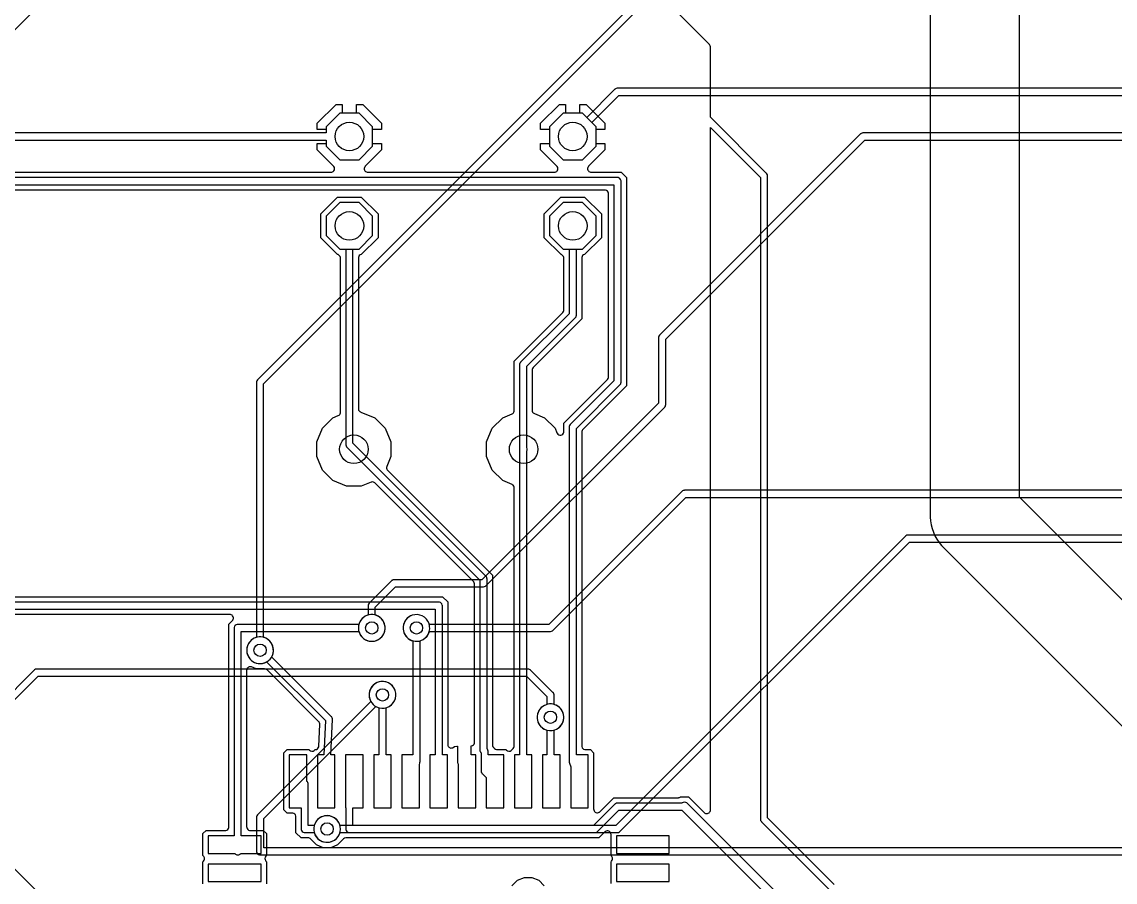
# Model space of a CAD drawing. Header units: millimetres. Extents: x -8 to 174, y -4 to 157.
# Drawn here: x 45.3 to 76.38, y 76.59 to 101.05 of the extents above; entities that cross this region are included whole.
import ezdxf

# ---------------------------------------------------------------- set-up
doc = ezdxf.new("R2010")
doc.units = ezdxf.units.MM

msp = doc.modelspace()

# ---------------------------------------------------------------- linework, layer by layer
at = {"layer": '16_copper'}
for points in [[(33.68, 89.417), (69.85, 125.586)], [(44.492, 97.688), (53.95, 97.688), (53.95, 97.516), (54.336, 97.13), (54.884, 97.13), (55.27, 97.516), (55.27, 98.064), (54.884, 98.45), (54.336, 98.45), (53.95, 98.064), (53.95, 97.892), (44.45, 97.892)], [(49.602, 72.462), (33.68, 88.383)]]:
    msp.add_lwpolyline(points, dxfattribs=at)
for points in [[(52.144, 82.813, 0.767329), (52.192, 83.544), (52.172, 83.549), (52.172, 90.763), (75.379, 113.971), (75.397, 113.96, 1), (75.733, 114.64), (75.687, 114.659, 0.668177), (75.225, 114.132), (75.236, 114.114), (51.998, 90.877), (51.994, 90.872, 0.14076), (51.97, 90.822), (51.969, 90.812), (51.968, 90.809), (51.969, 90.808), (51.968, 90.805), (51.968, 83.549), (51.948, 83.544, 0.876976), (52.095, 82.807)], [(61.62, 97.516), (61.62, 98.064), (61.499, 98.185), (62.272, 98.958), (81.28, 98.958), (81.305, 98.962, 0.812812), (81.297, 99.16), (81.28, 99.162), (62.23, 99.162), (62.224, 99.161, 0.140725), (62.171, 99.143), (62.164, 99.136), (62.161, 99.135), (62.16, 99.134), (62.158, 99.132), (61.355, 98.329), (61.234, 98.45), (60.686, 98.45), (60.3, 98.064), (60.3, 97.516), (60.686, 97.13), (61.234, 97.13)]]:
    msp.add_lwpolyline(points, format="xyb", close=True, dxfattribs=at)
for points in [[(81.873, 97.892), (69.215, 97.892), (69.209, 97.891, 0.140725), (69.156, 97.873), (69.149, 97.866), (69.146, 97.865), (69.145, 97.864), (69.143, 97.862), (63.428, 92.147), (63.424, 92.142, 0.14076), (63.4, 92.092), (63.399, 92.082), (63.398, 92.079), (63.399, 92.078), (63.398, 92.075), (63.398, 90.212), (58.378, 85.192), (55.88, 85.192), (55.874, 85.191, 0.140725), (55.821, 85.173), (55.814, 85.166), (55.811, 85.165), (55.81, 85.164), (55.808, 85.162), (55.173, 84.527), (55.169, 84.522, 0.14076), (55.145, 84.472), (55.144, 84.462), (55.143, 84.459), (55.144, 84.458), (55.143, 84.455), (55.143, 84.184), (55.123, 84.179, 0.876976), (55.27, 83.442), (55.319, 83.448, 0.767329), (55.367, 84.179), (55.347, 84.184), (55.347, 84.413), (55.922, 84.988), (58.42, 84.988), (58.426, 84.989, 0.140725), (58.479, 85.007), (58.486, 85.014), (58.489, 85.015), (58.49, 85.016), (58.492, 85.018), (63.572, 90.098), (63.576, 90.103, 0.14076), (63.6, 90.153), (63.601, 90.163), (63.602, 90.166), (63.601, 90.167), (63.602, 90.17), (63.602, 92.033), (69.257, 97.688), (81.915, 97.688)], [(83.82, 87.732), (64.135, 87.732), (64.129, 87.731, 0.140725), (64.076, 87.713), (64.069, 87.706), (64.066, 87.705), (64.065, 87.704), (64.063, 87.702), (60.283, 83.922), (56.879, 83.922), (56.874, 83.942, 1), (56.156, 83.698), (56.175, 83.652, 0.303347), (56.54, 83.442), (56.589, 83.448, 0.26795), (56.874, 83.698), (56.879, 83.718), (60.325, 83.718), (60.331, 83.719, 0.140725), (60.384, 83.737), (60.391, 83.744), (60.394, 83.745), (60.395, 83.746), (60.397, 83.748), (64.177, 87.528), (83.805, 87.528)], [(96.52, 86.462), (70.485, 86.462), (70.479, 86.461, 0.140725), (70.426, 86.443), (70.419, 86.436), (70.416, 86.435), (70.415, 86.434), (70.413, 86.432), (62.188, 78.207), (54.339, 78.207), (54.334, 78.227, 1), (53.616, 77.983), (53.635, 77.937, 0.303347), (54, 77.727), (54.049, 77.733, 0.26795), (54.334, 77.983), (54.339, 78.003), (62.23, 78.003), (62.236, 78.004, 0.140725), (62.289, 78.022), (62.296, 78.029), (62.299, 78.03), (62.3, 78.031), (62.302, 78.033), (70.527, 86.258), (96.478, 86.258)], [(44.779, 81.466), (45.762, 82.448), (59.648, 82.448), (60.223, 81.873), (60.223, 81.644), (60.203, 81.639, 1), (60.447, 80.921), (60.493, 80.94, 0.668181), (60.447, 81.639), (60.427, 81.644), (60.427, 81.915), (60.426, 81.921, 0.140725), (60.408, 81.974), (60.401, 81.981), (60.4, 81.984), (60.399, 81.985), (60.397, 81.987), (59.762, 82.622), (59.757, 82.626, 0.14076), (59.707, 82.65), (59.697, 82.651), (59.694, 82.652), (59.693, 82.651), (59.69, 82.652), (45.72, 82.652), (45.714, 82.651, 0.140725), (45.661, 82.633), (45.654, 82.626), (45.651, 82.625), (45.65, 82.624), (45.648, 82.622), (44.636, 81.609)], [(101.561, 77.574), (52.174, 77.574), (52.174, 78.399), (55.364, 81.588), (55.382, 81.578, 1), (55.718, 82.258), (55.672, 82.277, 0.668177), (55.21, 81.75), (55.221, 81.732), (52.001, 78.512), (51.997, 78.507, 0.14076), (51.973, 78.457), (51.972, 78.448), (51.971, 78.445), (51.971, 78.443), (51.971, 78.441), (51.971, 77.473), (51.972, 77.464), (51.973, 77.456, 0.320575), (52.056, 77.373), (52.062, 77.372, 0.013452), (52.067, 77.372), (52.073, 77.371), (101.603, 77.371)]]:
    msp.add_lwpolyline(points, format="xyb", dxfattribs=at)
for points in [[(55.27, 94.976), (55.27, 95.524), (54.884, 95.91), (54.336, 95.91), (53.95, 95.524), (53.95, 94.976), (54.336, 94.59), (54.884, 94.59)], [(61.62, 94.976), (61.62, 95.524), (61.234, 95.91), (60.686, 95.91), (60.3, 95.524), (60.3, 94.976), (60.686, 94.59), (61.234, 94.59)]]:
    msp.add_lwpolyline(points, close=True, dxfattribs=at)
at = {"layer": '1_copper'}
for points in [[(86.732, 149.488), (71.492, 134.248), (71.479, 134.235), (71.466, 134.222, 0.177209), (71.122, 133.42), (71.121, 133.384), (71.12, 133.367), (71.12, 133.36), (71.12, 133.35), (71.12, 87.01), (71.121, 86.992), (71.121, 86.973, 0.177209), (71.444, 86.162), (71.469, 86.137), (71.48, 86.124), (71.485, 86.119), (71.492, 86.112), (89.564, 68.04)], [(68.394, 76.529), (66.497, 78.426), (66.497, 96.667), (66.496, 96.674, 0.140725), (66.478, 96.727), (66.472, 96.734), (66.47, 96.736), (66.469, 96.737), (66.467, 96.739), (64.872, 98.335), (64.872, 100.33), (64.871, 100.336), (64.871, 100.343, 0.124735), (64.853, 100.389), (64.851, 100.391), (64.85, 100.393), (64.848, 100.395), (64.846, 100.396), (64.845, 100.399), (64.844, 100.4), (64.842, 100.402), (61.062, 104.182)], [(8.15, 96.774), (54.088, 96.774), (54.098, 96.775), (54.108, 96.776, 0.541594), (54.17, 96.935), (54.168, 96.937), (54.168, 96.938), (54.165, 96.94), (54.159, 96.947), (53.696, 97.411), (53.696, 97.587), (53.95, 97.587), (53.95, 97.516), (54.336, 97.13), (54.884, 97.13), (55.27, 97.516), (55.27, 97.587), (55.524, 97.587), (55.524, 97.411), (55.061, 96.947), (55.054, 96.939), (55.047, 96.931, 0.541591), (55.116, 96.775), (55.119, 96.775), (55.12, 96.775), (55.123, 96.775), (55.132, 96.774), (60.438, 96.774), (60.448, 96.775), (60.458, 96.776, 0.541594), (60.52, 96.935), (60.518, 96.937), (60.518, 96.938), (60.515, 96.94), (60.509, 96.947), (60.046, 97.411), (60.046, 97.587), (60.3, 97.587), (60.3, 97.516), (60.686, 97.13), (61.234, 97.13), (61.62, 97.516), (61.62, 97.587), (61.874, 97.587), (61.874, 97.411), (61.411, 96.947), (61.404, 96.939), (61.397, 96.931, 0.541591), (61.466, 96.775), (61.469, 96.775), (61.47, 96.775), (61.473, 96.775), (61.482, 96.774), (62.335, 96.774), (62.484, 96.625), (62.484, 90.7), (61.244, 89.46), (61.24, 89.455, 0.14076), (61.215, 89.404), (61.215, 89.395), (61.214, 89.392), (61.214, 89.39), (61.214, 89.388), (61.214, 80.464), (61.215, 80.456), (61.215, 80.447, 0.320575), (61.299, 80.364), (61.305, 80.363, 0.013452), (61.31, 80.363), (61.316, 80.362), (61.463, 80.362), (61.552, 80.273), (61.552, 78.667), (61.554, 78.656), (61.555, 78.646, 0.541594), (61.713, 78.584), (61.715, 78.586), (61.717, 78.587), (61.719, 78.589), (61.726, 78.595), (61.946, 78.815), (61.946, 78.815), (62.125, 78.994), (63.952, 78.994), (63.958, 78.995), (63.965, 78.995), (63.971, 78.996, 0.089356), (64.011, 79.013), (64.018, 79.019), (64.019, 79.019), (64.251, 79.019), (64.698, 78.572), (64.706, 78.566), (64.714, 78.559, 0.541591), (64.87, 78.627), (64.87, 78.63), (64.871, 78.631), (64.871, 78.634), (64.872, 78.644), (64.872, 98.048), (66.294, 96.625), (66.294, 78.384), (66.295, 78.378, 0.140725), (66.313, 78.325), (66.319, 78.318), (66.321, 78.316), (66.322, 78.315), (66.324, 78.313), (68.251, 76.386)], [(8.297, 96.418), (62.128, 96.418), (62.128, 90.847), (60.888, 89.607), (60.884, 89.602, 0.14076), (60.86, 89.552), (60.859, 89.542), (60.858, 89.539), (60.859, 89.538), (60.858, 89.535), (60.858, 80.01), (60.859, 80.001), (60.86, 79.993), (60.861, 79.988, 0.013371), (60.863, 79.982), (60.864, 79.977), (60.9, 79.873), (60.9, 78.71), (61.4, 78.71), (61.4, 80.21), (61.062, 80.21), (61.062, 89.493), (62.302, 90.733), (62.306, 90.738, 0.14076), (62.33, 90.788), (62.331, 90.798), (62.332, 90.801), (62.331, 90.802), (62.332, 90.805), (62.332, 96.52), (62.331, 96.528), (62.33, 96.537, 0.320575), (62.247, 96.62), (62.241, 96.621, 0.013452), (62.236, 96.621), (62.23, 96.622), (8.255, 96.622)], [(39.265, 84.709), (57.255, 84.709), (57.404, 84.56), (57.404, 80.508), (57.405, 80.499), (57.406, 80.489, 0.463858), (57.541, 80.413), (57.545, 80.415), (57.547, 80.415), (57.549, 80.417), (57.556, 80.42), (57.602, 80.447), (57.667, 80.464), (57.683, 80.464), (57.683, 80.01), (57.684, 80.004), (57.684, 79.997), (57.686, 79.988), (57.687, 79.985), (57.687, 79.984), (57.688, 79.981), (57.7, 79.94), (57.7, 78.71), (58.2, 78.71), (58.2, 80.21), (58.075, 80.21), (58.075, 80.465), (58.081, 80.465, 0.320575), (58.165, 80.549), (58.165, 80.555, 0.013452), (58.166, 80.56), (58.166, 80.566), (58.166, 85.07), (58.165, 85.076, 0.140725), (58.147, 85.129), (58.141, 85.136), (58.139, 85.139), (58.138, 85.14), (58.136, 85.142), (55.336, 87.941), (55.336, 87.942), (55.335, 87.943, 0.253408), (55.242, 87.968), (55.226, 87.963), (54.946, 87.848), (54.528, 87.848), (54.141, 88.008), (53.845, 88.304), (53.685, 88.691), (53.685, 89.109), (53.845, 89.496), (54.141, 89.792), (54.293, 89.855), (54.294, 89.856), (54.295, 89.856, 0.253404), (54.355, 89.933), (54.356, 89.949), (54.356, 94.336), (54.355, 94.344), (54.355, 94.352, 0.230738), (54.287, 94.432), (54.279, 94.433), (54.276, 94.434), (53.797, 94.913), (53.797, 95.587), (54.273, 96.063), (54.947, 96.063), (55.423, 95.587), (55.423, 94.913), (54.944, 94.435), (54.941, 94.434, 0.298201), (54.865, 94.352), (54.865, 94.347, 0.013452), (54.864, 94.341), (54.864, 94.336), (54.864, 90.054), (54.865, 90.046), (54.865, 90.037, 0.251547), (54.925, 89.961), (54.928, 89.96), (54.93, 89.959), (54.933, 89.958), (54.934, 89.958), (55.333, 89.792), (55.629, 89.496), (55.789, 89.109), (55.789, 88.691), (55.674, 88.411), (55.673, 88.41), (55.673, 88.409, 0.253411), (55.685, 88.313), (55.696, 88.301), (58.495, 85.501), (58.495, 85.501), (58.674, 85.322), (58.674, 80.497), (58.675, 80.49, 0.077911), (58.681, 80.459), (58.684, 80.454, 0.036735), (58.693, 80.437), (58.699, 80.43), (58.701, 80.428), (58.702, 80.427), (58.704, 80.425), (58.736, 80.392, 0.156764), (58.792, 80.364), (58.801, 80.363), (58.804, 80.362), (58.806, 80.363), (58.808, 80.362), (59.063, 80.362), (59.078, 80.347, 0.367129), (59.209, 80.337), (59.213, 80.34), (59.216, 80.342), (59.218, 80.344), (59.222, 80.347), (59.266, 80.392, 0.156764), (59.295, 80.447), (59.295, 80.456), (59.296, 80.459), (59.296, 80.461), (59.296, 80.464), (59.296, 87.804), (59.296, 87.805), (59.296, 87.806, 0.253402), (59.248, 87.89), (59.233, 87.897), (58.967, 88.008), (58.671, 88.304), (58.511, 88.691), (58.511, 89.109), (58.671, 89.496), (58.967, 89.792), (59.233, 89.903), (59.234, 89.903), (59.235, 89.903, 0.253404), (59.295, 89.98), (59.296, 89.996), (59.296, 91.405), (60.676, 92.785), (60.68, 92.79, 0.14076), (60.705, 92.841), (60.705, 92.85), (60.706, 92.853), (60.706, 92.855), (60.706, 92.857), (60.706, 94.336), (60.705, 94.344), (60.705, 94.352, 0.230738), (60.637, 94.432), (60.629, 94.433), (60.626, 94.434), (60.147, 94.913), (60.147, 95.587), (60.623, 96.063), (61.297, 96.063), (61.773, 95.587), (61.773, 94.913), (61.294, 94.435), (61.291, 94.434, 0.298201), (61.215, 94.352), (61.215, 94.347, 0.013452), (61.214, 94.341), (61.214, 94.336), (61.214, 92.605), (59.834, 91.225), (59.83, 91.22, 0.14076), (59.805, 91.169), (59.805, 91.16), (59.804, 91.157), (59.804, 91.155), (59.804, 91.153), (59.804, 90.007), (59.804, 90.006), (59.804, 90.005, 0.25341), (59.852, 89.921), (59.867, 89.913), (60.159, 89.792), (60.455, 89.496), (60.511, 89.362), (60.513, 89.358), (60.515, 89.353, 0.714598), (60.705, 89.385), (60.706, 89.397), (60.706, 89.399), (60.706, 89.4), (60.706, 89.401), (60.706, 89.64), (61.946, 90.88), (61.95, 90.885, 0.14076), (61.975, 90.936), (61.975, 90.945), (61.976, 90.948), (61.976, 90.95), (61.976, 90.952), (61.976, 96.164), (61.975, 96.173), (61.975, 96.181, 0.320575), (61.891, 96.265), (61.885, 96.265, 0.013452), (61.88, 96.266), (61.874, 96.266), (8.402, 96.266)], [(39.412, 84.353), (57.048, 84.353), (57.048, 80.21), (56.9, 80.21), (56.9, 78.71), (57.4, 78.71), (57.4, 80.21), (57.252, 80.21), (57.252, 84.455), (57.251, 84.463), (57.25, 84.472, 0.320575), (57.167, 84.555), (57.161, 84.556, 0.013452), (57.156, 84.556), (57.15, 84.557), (39.37, 84.557)], [(50.448, 76.547), (50.448, 77.173), (50.463, 77.188, 0.367134), (50.473, 77.319), (50.47, 77.323), (50.468, 77.326), (50.466, 77.328), (50.463, 77.332), (50.448, 77.347), (50.448, 77.973), (50.537, 78.062), (51.079, 78.062), (51.088, 78.063), (51.096, 78.064, 0.320575), (51.18, 78.147), (51.18, 78.153, 0.013452), (51.181, 78.158), (51.181, 78.164), (51.181, 83.925), (51.283, 84.028), (51.29, 84.036), (51.297, 84.044, 0.541591), (51.228, 84.2), (51.225, 84.2), (51.224, 84.2), (51.221, 84.2), (51.212, 84.201), (39.517, 84.201)], [(62.048, 76.556), (62.048, 77.173), (62.063, 77.188, 0.367136), (62.073, 77.319), (62.07, 77.323), (62.068, 77.326), (62.066, 77.328), (62.063, 77.332), (62.048, 77.347), (62.048, 77.953), (62.046, 77.964), (62.045, 77.974, 0.541594), (61.887, 78.036), (61.885, 78.034), (61.883, 78.033), (61.881, 78.031), (61.874, 78.025), (61.7, 77.851), (54.512, 77.851), (54.511, 77.851), (54.51, 77.851, 0.184762), (54.442, 77.823), (54.435, 77.815), (54.276, 77.655), (54.081, 77.574), (53.869, 77.574), (53.674, 77.655), (53.519, 77.811), (53.519, 77.811), (53.518, 77.812, 0.188312), (53.455, 77.85), (53.438, 77.851), (53.235, 77.851), (53.086, 78), (53.086, 78.456), (53.085, 78.464), (53.085, 78.473, 0.320575), (53.001, 78.556), (52.995, 78.557, 0.013452), (52.99, 78.557), (52.984, 78.558), (52.837, 78.558), (52.748, 78.647), (52.748, 80.273), (52.837, 80.362), (53.463, 80.362), (53.478, 80.347, 0.367134), (53.609, 80.337), (53.613, 80.34), (53.616, 80.342), (53.618, 80.344), (53.622, 80.347), (53.637, 80.362), (53.64, 80.362, 0.354293), (53.739, 80.443), (53.74, 80.453), (53.741, 80.456), (53.741, 80.457), (53.741, 80.459), (53.769, 81.08), (53.769, 81.088), (53.769, 81.097, 0.124735), (53.75, 81.143), (53.747, 81.147, 0.013414), (53.744, 81.152), (53.74, 81.156), (52.27, 82.626), (52.269, 82.626), (52.268, 82.627, 0.184769), (52.2, 82.655), (52.19, 82.654), (51.964, 82.654), (51.829, 82.71), (51.826, 82.711), (51.824, 82.713, 0.463861), (51.69, 82.633), (51.689, 82.616), (51.689, 78.164), (51.69, 78.156), (51.69, 78.147, 0.320575), (51.774, 78.064), (51.78, 78.063, 0.013452), (51.785, 78.063), (51.791, 78.062), (52.163, 78.062), (52.252, 77.973), (52.252, 77.347), (52.237, 77.332, 0.367136), (52.227, 77.201), (52.23, 77.197), (52.232, 77.194), (52.234, 77.192), (52.237, 77.188), (52.252, 77.173), (52.252, 76.547)], [(70.575, 72.48), (64.225, 78.83), (64.203, 78.847, 0.284782), (64.069, 78.849), (64.06, 78.842), (62.23, 78.842), (62.224, 78.841, 0.140725), (62.171, 78.823), (62.164, 78.816), (62.161, 78.815), (62.16, 78.814), (62.158, 78.812), (61.553, 78.207), (54.712, 78.207), (54.712, 78.71), (55, 78.71), (55, 80.21), (54.5, 80.21), (54.5, 78.71), (54.508, 78.71), (54.508, 78.105), (54.509, 78.097), (54.51, 78.088, 0.320575), (54.593, 78.005), (54.599, 78.004, 0.013452), (54.604, 78.004), (54.61, 78.003), (61.595, 78.003), (61.601, 78.004, 0.140725), (61.654, 78.022), (61.661, 78.029), (61.664, 78.03), (61.665, 78.031), (61.667, 78.033), (62.272, 78.638), (64.057, 78.638), (70.358, 72.337)]]:
    msp.add_lwpolyline(points, format="xyb", dxfattribs=at)
for points in [[(93.156, 68.04), (73.66, 87.536), (73.66, 132.824), (88.156, 147.32)], [(59.23, 76.49), (59.389, 76.65), (59.584, 76.731), (59.796, 76.731), (59.991, 76.65), (60.146, 76.494)]]:
    msp.add_lwpolyline(points, dxfattribs=at)
for points in [[(53.696, 97.993), (53.696, 98.169), (54.231, 98.704), (54.407, 98.704), (54.407, 98.45), (54.336, 98.45), (53.95, 98.064), (53.95, 97.993)], [(55.27, 97.993), (55.27, 98.064), (54.884, 98.45), (54.813, 98.45), (54.813, 98.704), (54.989, 98.704), (55.524, 98.169), (55.524, 97.993)], [(60.046, 97.993), (60.046, 98.169), (60.581, 98.704), (60.757, 98.704), (60.757, 98.45), (60.686, 98.45), (60.3, 98.064), (60.3, 97.993)], [(61.62, 97.993), (61.62, 98.064), (61.234, 98.45), (61.163, 98.45), (61.163, 98.704), (61.339, 98.704), (61.874, 98.169), (61.874, 97.993)], [(63.7, 77.91), (62.2, 77.91), (62.2, 77.41), (63.7, 77.41)], [(52.1, 77.11), (50.6, 77.11), (50.6, 76.61), (52.1, 76.61)], [(63.7, 77.11), (62.2, 77.11), (62.2, 76.61), (63.7, 76.61)]]:
    msp.add_lwpolyline(points, close=True, dxfattribs=at)
for points in [[(54.712, 94.59), (54.884, 94.59), (55.27, 94.976), (55.27, 95.524), (54.884, 95.91), (54.336, 95.91), (53.95, 95.524), (53.95, 94.976), (54.336, 94.59), (54.508, 94.59), (54.508, 89.027), (54.509, 89.021, 0.140725), (54.527, 88.968), (54.534, 88.961), (54.535, 88.958), (54.536, 88.957), (54.538, 88.955), (58.318, 85.175), (58.318, 80.349), (58.319, 80.343, 0.077911), (58.325, 80.312), (58.328, 80.307, 0.036174), (58.337, 80.29), (58.344, 80.283), (58.345, 80.28), (58.346, 80.279), (58.348, 80.277), (58.352, 80.273), (58.352, 79.756), (58.353, 79.75, 0.140725), (58.371, 79.697), (58.378, 79.69), (58.379, 79.687), (58.38, 79.686), (58.382, 79.684), (58.5, 79.566), (58.5, 78.71), (59, 78.71), (59, 80.21), (58.556, 80.21), (58.556, 80.315), (58.555, 80.322, 0.140725), (58.537, 80.374), (58.53, 80.382), (58.529, 80.384), (58.528, 80.385), (58.526, 80.387), (58.522, 80.391), (58.522, 85.217), (58.521, 85.223, 0.140725), (58.503, 85.276), (58.496, 85.283), (58.495, 85.286), (58.494, 85.287), (58.492, 85.289), (54.712, 89.069)], [(59.3, 80.21), (59.3, 78.71), (59.8, 78.71), (59.8, 80.21), (59.652, 80.21), (59.652, 88.851), (59.66, 88.871, 0.163717), (59.654, 88.945), (59.652, 88.949), (59.652, 91.258), (61.032, 92.638), (61.036, 92.643, 0.14076), (61.06, 92.693), (61.061, 92.703), (61.062, 92.706), (61.061, 92.707), (61.062, 92.71), (61.062, 94.59), (61.234, 94.59), (61.62, 94.976), (61.62, 95.524), (61.234, 95.91), (60.686, 95.91), (60.3, 95.524), (60.3, 94.976), (60.686, 94.59), (60.858, 94.59), (60.858, 92.752), (59.478, 91.372), (59.474, 91.367, 0.14076), (59.45, 91.317), (59.449, 91.307), (59.448, 91.304), (59.449, 91.303), (59.448, 91.3), (59.448, 80.21)], [(51.435, 77.369), (51.444, 77.369, 0.207987), (51.515, 77.408), (51.517, 77.41), (52.1, 77.41), (52.1, 77.91), (51.537, 77.91), (51.537, 83.718), (54.881, 83.718), (54.886, 83.698, 1), (55.604, 83.942), (55.585, 83.988, 0.668181), (54.886, 83.942), (54.881, 83.922), (51.435, 83.922), (51.427, 83.921), (51.418, 83.92, 0.320575), (51.335, 83.837), (51.334, 83.831, 0.013452), (51.334, 83.826), (51.333, 83.82), (51.333, 77.91), (50.6, 77.91), (50.6, 77.41), (51.353, 77.41), (51.355, 77.407, 0.20799), (51.427, 77.369)], [(56.6, 79.94), (56.612, 79.981, 0.032022), (56.615, 79.993), (56.616, 80.003), (56.617, 80.006), (56.616, 80.007), (56.617, 80.01), (56.617, 83.456), (56.637, 83.461, 1), (56.393, 84.179), (56.347, 84.16, 0.668181), (56.393, 83.461), (56.413, 83.456), (56.413, 80.21), (56.1, 80.21), (56.1, 78.71), (56.6, 78.71)], [(54.2, 80.21), (54.086, 80.21), (54.132, 81.22), (54.131, 81.229), (54.131, 81.238, 0.124735), (54.113, 81.284), (54.109, 81.288, 0.013414), (54.106, 81.292), (54.102, 81.297), (52.399, 82.999), (52.41, 83.017, 1), (51.73, 83.353), (51.711, 83.307, 0.668177), (52.238, 82.845), (52.256, 82.856), (53.927, 81.185), (53.882, 80.21), (53.7, 80.21), (53.7, 78.71), (54.2, 78.71)], [(55.8, 80.21), (55.652, 80.21), (55.652, 81.553), (55.672, 81.559, 1), (55.428, 82.277), (55.382, 82.258, 0.668181), (55.428, 81.559), (55.448, 81.553), (55.448, 80.21), (55.3, 80.21), (55.3, 78.71), (55.8, 78.71)], [(60.6, 80.21), (60.427, 80.21), (60.427, 80.916), (60.447, 80.921, 1), (60.203, 81.639), (60.157, 81.62, 0.668181), (60.203, 80.921), (60.223, 80.916), (60.223, 80.21), (60.1, 80.21), (60.1, 78.71), (60.6, 78.71)], [(54.049, 77.733, 1), (53.901, 78.477), (53.853, 78.464, 0.233169), (53.616, 78.227), (53.611, 78.207), (53.442, 78.207), (53.442, 79.375), (53.44, 79.387), (53.439, 79.399, 0.126255), (53.415, 79.444), (53.405, 79.452), (53.4, 79.456), (53.4, 80.21), (52.9, 80.21), (52.9, 78.71), (53.238, 78.71), (53.238, 78.105), (53.239, 78.097), (53.24, 78.088, 0.320575), (53.323, 78.005), (53.329, 78.004, 0.013452), (53.334, 78.004), (53.34, 78.003), (53.611, 78.003), (53.616, 77.983, 0.339454), (54, 77.727)]]:
    msp.add_lwpolyline(points, format="xyb", close=True, dxfattribs=at)
at = {"layer": 'drills_PTH'}
for centre in [(54.61, 97.79), (60.96, 97.79), (54.61, 95.25), (60.96, 95.25), (54.737, 88.9), (59.563, 88.9)]:
    msp.add_circle(centre, 0.406, dxfattribs=at)
at = {"layer": 'drills_via_1_16'}
for centre in [(55.245, 83.82), (56.515, 83.82), (52.07, 83.185), (55.55, 81.918), (60.325, 81.28), (53.975, 78.105)]:
    msp.add_circle(centre, 0.175, dxfattribs=at)

doc.saveas('drawing.dxf')
